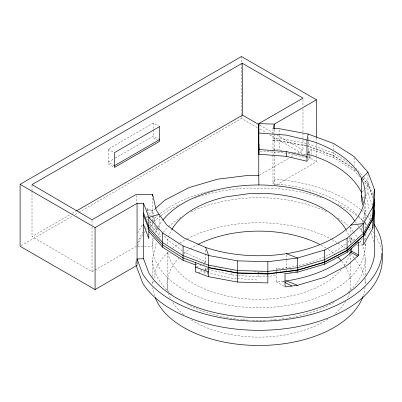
<?xml version="1.0" encoding="UTF-8"?>
<svg xmlns="http://www.w3.org/2000/svg" width="402" height="402" viewBox="0 0 402 402"><rect width="100%" height="100%" fill="white"/><g stroke="black" fill="none" stroke-linecap="round" stroke-linejoin="round"><path stroke-width="0.3" stroke-dasharray="2.01 1.51" d="M136.167 261.33L135.866 264.848L136.167 258.622M307.58 153.514L308.188 150.514L309.701 153.353M152.609 276.601L152.609 259.059L156.227 243.18A106.274 61.355 0 0 1 156.74 242.12M153.283 281.154L152.609 284.124L152.609 279.737M153.961 278.189L156.227 268.245A106.274 61.355 0 0 1 168.513 251.833M362.514 222.462L365.157 210.854L364.182 206.583M362.79 225.989L361.539 231.487L361.539 226.738M363.905 221.105L365.157 215.608L363.348 207.668M369.714 219.939L370.684 215.763L370.126 213.321M364.272 222.467A116.359 67.179 0 0 0 279.274 184.237L272.983 184.056L274.36 179.659L281.033 179.85A123.424 71.26 0 0 1 360.403 209.422M203.97 273.641L204.608 271.878M204.985 270.832L205.744 268.742L205.744 267.556M137.76 233.004L142.846 223.884M146.137 217.979L147.333 215.834M354.951 239.899L351.735 238.09L350.921 239.225A106.274 61.355 0 0 1 347.941 242.029M359.202 242.984L362.825 237.979M364.272 235.974L366.805 232.467M307.781 153.257L311.188 149.318L333.71 157.715L354.102 170.714L359.81 177.136M307.374 160.79L311.188 156.383L308.188 155.267L307.63 158.006L309.414 158.438L309.414 154.318M362.343 191.87L364.363 189.875M365.167 189.081L367.966 186.317L363.89 181.729M363.152 198.136L364.363 196.94M365.167 196.146L367.966 193.377L367.966 174.584M148.71 214.598L155.147 208.839M114.379 165.73L108.193 162.162L108.193 149.112L153.373 123.032L158.529 126.012M108.193 162.162L114.65 158.433M115.188 158.127L153.373 136.077L159.559 139.65M136.368 246.255L92.018 271.697L32.009 236.537L70.089 214.583M72.265 213.331L76.068 211.135M21.185 245.657L72.857 215.824M75.033 214.567L78.3 212.688M78.842 212.372L241.466 118.479L257.767 127.891M259.305 175.277L290.581 157.222M291.123 156.911L294.897 154.73M297.591 153.177L302.987 150.062L302.987 132.539M276.516 184.814L316.439 161.765L316.439 158.011M198.487 272.933L201.814 271.013M204.764 269.31L205.744 268.742L231.376 274.873L237.627 275.35M153.162 230.235L158.046 228.909M195.975 264.707L197.126 264.37M204.02 262.345L205.744 261.838L183.734 251.933M196.553 266.697L201.146 265.345M203.447 264.667L204.598 264.33M357.393 245.491L363.554 244.733M276.36 270.31L276.36 268.576L286.39 267.812A106.274 61.355 0 0 0 346.107 243.597M253.883 271.832L258.883 272.214L263.878 271.832M238.255 275.395L258.883 276.963L276.36 275.636M276.36 272.667L276.36 281.701L283.928 281.129M147.077 210.829L152.609 210.854L155.534 223.683M149.534 215.593L151.378 215.603M137.62 246.26L143.866 246.29M144.489 246.295L152.609 246.331L152.609 236.924M272.983 138.172L279.274 138.353L306.957 143.499M272.983 140.489L279.274 140.665L305.731 145.584M272.983 140.806L279.274 140.981L305.731 145.901M272.983 149.715L279.274 149.896L283.581 150.695M260.089 151.152L288.083 153.298L307.038 157.865M236.557 278.435L229.683 277.913L202.744 271.43L200.307 270.345M237.185 278.486L257.19 280.008M306.344 145.695L308.188 146.042L333.71 155.549L354.102 168.549M306.344 146.011L308.188 146.358L333.71 155.865L353.579 168.533M291.581 152.182L293.425 152.524M294.038 152.639L305.731 154.81M230.155 269.832L231.376 270.124M155.629 226.557L150.82 225.1L149.75 220.361M308.188 143.725L333.71 153.237L349.916 163.569M287.505 268.25L286.39 267.812L286.39 260.426M290.294 269.34L291.41 269.777M295.309 271.31L296.983 271.963M147.077 210.251L147.077 208.517L152.609 210.854M282.696 268.094L283.767 268.657M285.912 269.787L286.988 270.35M290.204 272.048L291.817 272.893M282.696 281.219L284.304 282.068M259.803 125.133L273.837 133.233M277.078 135.102L302.987 150.062M259.938 129.142L265.913 132.595M269.717 134.791L305.033 155.177M307.746 156.745L316.439 161.765M353.469 240.692L350.921 239.225L350.921 236.145M153.373 137.811L157.499 140.197M108.193 149.112L114.379 152.69M108.193 163.895L113.349 166.875M276.36 268.576L277.893 269.486M279.938 270.702L280.958 271.305M283.516 272.827L285.048 273.737M276.36 281.701L285.048 286.867M182.247 250.808L166.845 239.225L163.539 234.683M355.73 168.071L363.478 176.79M363.89 177.252L367.966 181.84L372.875 194.98M362.664 178.186L367.966 184.151L372.875 197.297M355.73 170.699L354.102 168.865L354.102 170.714M362.664 178.503L367.966 184.468L372.875 197.613M355.273 221.718L357.398 224.678M357.74 225.16L359.468 227.567M359.81 228.045L361.539 230.452A106.274 61.355 0 0 1 362.785 233.436M353.097 231.416L350.921 228.381A106.274 61.355 0 0 0 348.82 226.371M353.458 231.919L357.74 237.889M359.81 240.773L361.539 243.18A106.274 61.355 0 0 1 350.097 290.546M350.921 253.446L354.187 257.994M354.549 258.501L361.539 268.245A106.274 61.355 0 0 1 364.247 276.114M158.041 229.266L159.132 230.778L159.132 235.532L156.227 231.487L154.835 225.381M154.252 229.914L150.82 225.1L150.82 228.04M365.091 197.02L367.061 199.884L369.433 210.266M367.966 193.377L372.448 205.382M135.866 262.139L136.263 263.204M207.171 267.968L207.98 270.244M205.744 268.742L206.316 270.34M207.08 272.471L208.402 276.169M152.886 216.829L154.142 222.326M147.077 208.517L148.147 213.256M147.077 215.583L148.278 220.909M365.157 202.93L365.157 218.743M365.157 222.502L365.157 228.773M365.157 234.416L365.157 239.431M365.157 243.823L365.157 246.331M365.157 259.059L365.157 275.35M365.157 278.486L365.157 284.124A106.274 61.355 0 0 0 364.725 278.581M354.102 157.77L354.102 165.629M351.735 238.09L351.735 242.461M350.921 226.914L350.921 233.683M350.152 240.677L350.152 244.396M350.152 254.31L350.152 261.742M350.152 262.36L350.152 278.47M333.71 144.77L333.71 149.609M333.71 152.026L333.71 157.715M316.439 137.981L316.439 142.986M316.439 143.614L316.439 157.383M311.188 149.318L311.188 154.031M309.414 151.373L309.414 153.73M308.188 137.68L308.188 140.7M308.188 141.308L308.188 153.484M302.987 99.374L302.987 106.259M302.987 108.761L302.987 131.916M286.39 254.888L286.39 259.813M279.274 129.886L279.274 134.725M279.274 135.328L279.274 149.896M276.36 270.888L276.36 272.074M274.36 129.715L274.36 133.464M274.36 134.087L274.36 154.685M274.36 155.313L274.36 184.895M272.983 129.102L272.983 154.71M272.983 155.333L272.983 184.056M258.883 272.214L258.883 273.993M258.883 274.591L258.883 276.963M241.466 56.521L241.466 62.777M241.466 63.405L241.466 118.479M231.376 273.094L231.376 274.873M205.744 250.019L205.744 263.456M167.614 289.777L167.614 251.984A91.792 52.994 0 0 0 243.456 298.57A91.792 52.994 0 0 0 341.75 269.124M159.132 215.557L159.132 227.376M156.227 227.331L156.227 231.487M153.373 123.032L153.373 129.243M153.373 129.866L153.373 136.077M152.609 198.05L152.609 219.994M152.609 223.13L152.609 229.401M136.368 195.568L136.368 203.08M92.018 220.386L92.018 224.763M92.018 227.271L92.018 271.697M32.009 185.227L32.009 190.231M32.009 190.86L32.009 236.537M349.574 254.511A91.792 52.994 0 0 1 344.348 265.662M167.167 244.145A91.792 52.994 0 0 1 168.192 238.15M168.518 237.019A91.792 52.994 0 0 1 171.403 230.276M346.177 229.944A91.792 52.994 0 0 1 349.142 236.688M349.318 237.26A91.792 52.994 0 0 1 350.559 243.667M349.574 292.299A91.792 52.994 0 0 1 347.227 298.505M345.73 301.279A91.792 52.994 0 0 1 333.941 314.63M327.942 319.032A91.792 52.994 0 0 1 190.066 319.193M183.709 314.535A91.792 52.994 0 0 1 172.564 302.148M170.433 298.294A91.792 52.994 0 0 1 168.624 293.767M167.981 291.485A91.792 52.994 0 0 1 178.774 258.25M183.825 253.617A91.792 52.994 0 0 1 189.824 249.21M190.322 248.888A91.792 52.994 0 0 1 197.774 244.577M321.173 245.195A91.792 52.994 0 0 1 326.133 248.054M328.213 249.391A91.792 52.994 0 0 1 335.057 254.551M341.695 261.265A91.792 52.994 0 0 1 345.539 266.642M345.861 267.184A91.792 52.994 0 0 1 350.001 290.52M365.026 287.194A106.274 61.355 0 0 1 363.413 295.199M154.554 295.807A106.274 61.355 0 0 1 152.8 287.812M172.609 248.295A106.274 61.355 0 0 1 179.272 243.476M179.815 243.125A106.274 61.355 0 0 1 186.799 239.034M187.327 238.758A106.274 61.355 0 0 1 331.484 239.316M332.002 239.597A106.274 61.355 0 0 1 344.675 247.913M365.071 243.878A106.274 61.355 0 0 1 254.054 307.625A106.274 61.355 0 0 1 153.519 238.321M155.212 232.833A106.274 61.355 0 0 1 157.86 227.281M158.162 226.753A106.274 61.355 0 0 1 162.438 220.557M364.247 238.321A106.274 61.355 0 0 1 364.815 241.406M137.64 243.014A123.424 71.26 0 0 1 142.826 232.1M144.956 228.934A123.424 71.26 0 0 1 146.921 226.361M149.594 223.236A123.424 71.26 0 0 1 151.217 221.512M151.634 221.08A123.424 71.26 0 0 1 157.559 215.658M160.056 213.663A123.424 71.26 0 0 1 214.854 189.779M137.64 245.722A123.424 71.26 0 0 1 142.826 234.808M144.217 232.688A123.424 71.26 0 0 1 146.117 230.09M146.514 229.577A123.424 71.26 0 0 1 147.333 228.562M149.594 225.944A123.424 71.26 0 0 1 153.368 222.09M153.81 221.668A123.424 71.26 0 0 1 160.569 215.98M161.086 215.588A123.424 71.26 0 0 1 179.744 204.377M194.869 198.131A123.424 71.26 0 0 1 248.853 188.035L281.033 188.955A123.424 71.26 0 0 1 322.821 198.106M337.71 204.226A123.424 71.26 0 0 1 338.775 204.744M339.961 205.332A123.424 71.26 0 0 1 358.132 216.698M358.594 217.06A123.424 71.26 0 0 1 367.433 225.145M369.508 227.462A123.424 71.26 0 0 1 371.061 229.341M372.513 231.24A123.424 71.26 0 0 1 373.865 233.155M375.453 235.647A123.424 71.26 0 0 1 381.372 250.295M349.68 290.947A106.274 61.355 0 0 1 348.383 292.143M334.032 302.445A106.274 61.355 0 0 1 276.526 319.565M275.898 319.625A106.274 61.355 0 0 1 269.596 320.103M265.174 320.309A106.274 61.355 0 0 1 252.592 320.309M248.17 320.103A106.274 61.355 0 0 1 243.125 319.736M242.491 319.68A106.274 61.355 0 0 1 187.327 304.425M172.131 294.5A106.274 61.355 0 0 1 152.609 259.059M159.453 237.391A106.274 61.355 0 0 1 161.644 234.301M163.262 232.281A106.274 61.355 0 0 1 168.086 227.17M168.513 226.773A106.274 61.355 0 0 1 178.729 218.768M179.272 218.412A106.274 61.355 0 0 1 180.915 217.361M191.101 211.799A106.274 61.355 0 0 1 327.761 212.331M337.951 218.06A106.274 61.355 0 0 1 348.383 225.974M361.403 210.271A123.424 71.26 0 0 1 367.001 215.583M367.433 216.04A123.424 71.26 0 0 1 370.297 219.291M364.644 222.939A116.359 67.179 0 0 1 366.719 225.798M368.629 228.818A116.359 67.179 0 0 1 369.855 231.044M370.956 233.306A116.359 67.179 0 0 1 373.845 241.969"/><path stroke-width="0.6" d="M372.86 206.824L363.554 223.517L363.554 244.733L372.86 228.04L372.86 206.824L374.368 189.307L367.966 172.162L354.102 156.559L333.71 143.559L308.188 134.052L279.274 128.675L272.983 128.499L274.36 124.097L316.439 99.802L316.439 137.353M374.368 198.985L372.86 216.497L363.554 233.195L347.082 247.928L324.565 259.697L297.54 267.707L267.848 271.4L237.507 270.531L208.593 265.159L183.071 255.647L162.679 242.647L148.815 227.045L143.539 212.904M374.368 201.296L372.86 219.13L363.554 235.823L347.082 250.557L324.565 262.33L297.54 270.335L267.848 274.028L237.507 273.164L208.593 267.787M372.86 228.04L374.368 210.522M308.188 134.052L306.967 140.047L306.967 161.262L286.39 156.343L258.883 154.252L258.767 144.866M372.86 218.814L363.554 235.507L347.082 250.24L324.565 262.014L297.54 270.018L267.848 273.712L237.507 272.842L208.593 267.471L183.071 257.963L162.679 244.964L148.815 229.361L143.539 215.221M284.541 281.078L286.39 280.938A106.274 61.355 0 0 0 350.921 252.35L351.735 251.215L351.735 248.089M367.966 172.162L361.539 178.513L361.539 199.729L362.79 205.226M155.609 208.432L164.805 200.206L188.689 187.719L217.356 179.227L248.853 175.307L258.767 175.589L258.883 184.975M137.057 203.372L137.057 265.33L95.073 289.571L20.1 246.285L20.1 184.327L95.073 227.607L137.057 203.372L143.539 203.231L148.815 217.371L162.679 232.974L183.071 245.974L208.593 255.481L237.507 260.853L267.848 261.722L297.54 258.029L324.565 250.024L347.082 238.25L363.554 223.517L350.921 225.07A106.274 61.355 0 0 1 205.744 247.526L183.734 237.778L166.845 225.07L156.227 210.271L152.609 194.392L136.368 194.317L92.018 219.758L32.009 184.598L242.205 63.245L302.987 98.123L258.767 123.65L258.767 175.589M347.082 252.406L358.7 242.014L358.7 255.144L347.082 265.536L324.565 277.305L297.54 285.309L285.048 286.867L285.048 273.737L297.54 272.184L324.565 264.179L347.082 252.406L347.082 238.25M20.1 184.327L241.466 56.521L316.439 99.802M114.379 165.73L159.559 139.65M76.616 210.819L242.532 115.158L259.265 124.821M159.132 214.316L148.815 217.371L148.815 238.587L143.539 224.447M374.368 189.307L374.368 244.868A116.359 67.179 0 0 1 282.902 315.997A116.359 67.179 0 0 1 148.815 272.928L143.539 258.793L137.057 258.928L142.655 273.928A123.424 71.26 0 0 0 301.666 316.791A123.424 71.26 0 0 0 374.187 224.527M195.402 262.556L195.402 271.782L208.593 276.697L237.507 282.073L267.848 282.938L267.848 261.722M306.967 156.514L286.39 151.589L258.883 149.499L258.767 133.328M306.967 154.197L312.022 155.408A106.274 61.355 0 0 1 361.539 192.664M148.815 231.522L162.679 247.28L183.071 260.28L195.402 264.878M195.402 267.034L208.593 271.948M286.39 253.657L297.54 258.029L297.54 272.184M286.39 280.938L297.54 285.309M284.842 282.35L291.817 286.023M351.735 251.215L358.7 255.144M350.921 252.35L357.544 256.174M354.549 220.708L350.921 215.653A106.274 61.355 0 0 0 254.582 185.026A106.274 61.355 0 0 0 162.85 220.05M136.062 265.38L142.655 283.033A123.424 71.26 0 0 0 284.882 328.72A123.424 71.26 0 0 0 381.9 253.27M205.744 247.526L208.593 255.481L208.593 276.697M361.539 194.975L363.348 202.915M242.205 63.245L242.532 115.158M324.565 250.024L324.565 264.179M286.39 151.589L286.39 156.343M274.36 129.092L274.36 124.097L258.767 123.65L258.883 133.032L286.39 135.122L312.022 141.253A106.274 61.355 0 0 1 350.921 225.07M258.843 143.991L258.883 154.252M237.507 260.853L237.507 282.073M183.071 245.974L183.071 260.28M162.679 232.974L162.679 247.28M152.609 194.392L152.609 196.221M143.539 203.231L143.539 258.793M95.073 227.607L95.073 289.571M350.489 249.722A91.792 52.994 0 0 1 349.871 253.325M171.714 229.723A91.792 52.994 0 0 1 225.803 196.895L249.094 193.638A91.792 52.994 0 0 1 345.861 229.391M198.342 244.29A91.792 52.994 0 0 1 319.444 244.295M337.911 257.164A91.792 52.994 0 0 1 340.911 260.34M363.006 296.415A106.274 61.355 0 0 1 259.953 345.479A106.274 61.355 0 0 1 155.212 297.621M159.559 126.61L114.379 152.69L114.379 167.473L159.559 141.388L159.559 126.61"/></g></svg>
